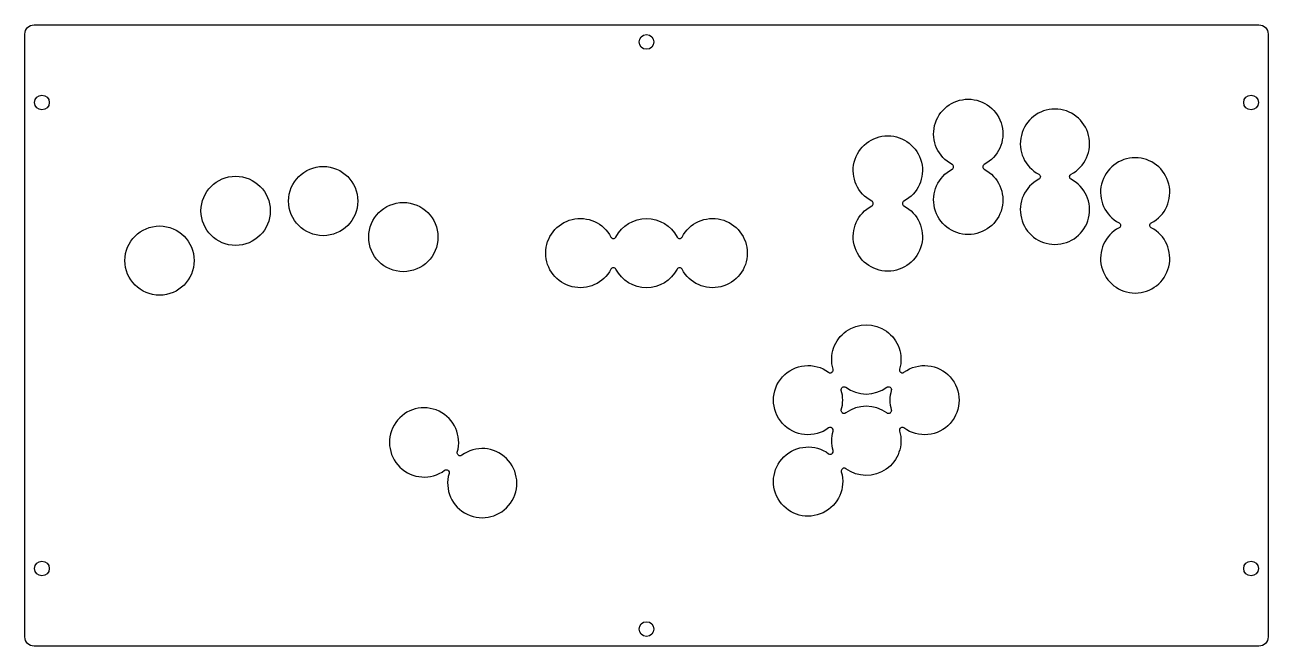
# Model space of a CAD drawing. Header units: millimetres. Extents: x 49 to 456, y 67 to 270.
import ezdxf

# ---------------------------------------------------------------- set-up
doc = ezdxf.new("R2010")
doc.units = ezdxf.units.MM
doc.layers.get('0').update_dxf_attribs({"linetype": 'CONTINUOUS'})

msp = doc.modelspace()

# ---------------------------------------------------------------- linework, layer by layer
for points in [[(452.57, 67.14), (52.17, 67.14, -0.414214), (49.17, 70.14), (49.17, 267.34, -0.414214), (52.17, 270.34), (452.57, 270.34, -0.414214), (455.57, 267.34), (455.57, 70.14, -0.414214)], [(352.27, 224.68, -4.05674), (362.79, 224.68, 0.604488), (362.79, 223.09, -4.05674), (352.27, 223.09, 0.604488)], [(391.14, 219.86, -0.604488), (391.14, 221.46, 4.05674), (380.62, 221.46, -0.604488), (380.62, 219.86, 4.05674)], [(336.51, 211.1, -4.05674), (325.99, 211.1, 0.604488), (325.99, 212.7, -4.05674), (336.51, 212.7, 0.604488)], [(406.85, 205.55, -0.604488), (406.85, 203.96, 4.05674), (417.37, 203.96, -0.604488), (417.37, 205.55, 4.05674)], [(263.98, 200.95, -4.05674), (263.98, 190.43, 0.604488), (262.39, 190.43, -0.604488), (242.34, 190.43, 0.604488), (240.75, 190.43, -4.05674), (240.75, 200.95, 0.604488), (242.34, 200.95, -0.604488), (262.39, 200.95, 0.604488)], [(311.91, 138.49, -1.97921), (311.91, 156.71, 0.321973), (312.96, 156.7), (313.01, 156.74, 0.321973), (313.36, 157.73, -1.336427), (335.08, 157.73, 0.321973), (335.42, 156.74), (335.48, 156.7, 0.321973), (336.53, 156.71, -1.97921), (336.53, 138.49, 0.321973), (335.48, 138.5), (335.42, 138.47, 0.321973), (335.08, 137.47, -0.718421), (317.5, 125.17, 0.321973), (316.45, 125.18), (316.4, 125.14, 0.321973), (316.05, 124.15, -6.102808), (311.91, 130.07, 0.321973), (312.96, 130.06), (313.01, 130.1, 0.321973), (313.36, 131.09, -0.143992), (313.36, 137.47, 0.321973), (313.01, 138.47), (312.96, 138.5, 0.321973)], [(316.45, 143.38), (316.4, 143.42, -0.321973), (316.05, 144.41, 0.143992), (316.05, 150.8, -0.321973), (316.4, 151.79), (316.45, 151.82, -0.321973), (317.5, 151.81, 0.328681), (330.93, 151.81, -0.321973), (331.98, 151.82), (332.04, 151.79, -0.321973), (332.38, 150.8, 0.143992), (332.38, 144.41, -0.321973), (332.04, 143.42), (331.98, 143.38, -0.321973), (330.93, 143.39, 0.328681), (317.5, 143.39, -0.321973)], [(190.87, 129.59, -0.321973), (190.52, 130.58, 6.102808), (186.38, 124.66, -0.321973), (187.43, 124.67), (187.48, 124.64, -0.321973), (187.82, 123.65, 6.102808), (191.97, 129.56, -0.321973), (190.92, 129.55)]]:
    msp.add_lwpolyline(points, format="xyb", close=True)
for centre, radius in [((252.37, 264.75), 2.41), ((54.75, 244.94), 2.41), ((449.98, 244.94), 2.41), ((146.68, 212.7), 11.32), ((118.06, 209.51), 11.32), ((172.87, 200.93), 11.32), ((93.19, 193.23), 11.32), ((54.75, 92.54), 2.41), ((449.98, 92.54), 2.41), ((252.37, 72.72), 2.41)]:
    msp.add_circle(centre, radius)

doc.saveas('drawing.dxf')
